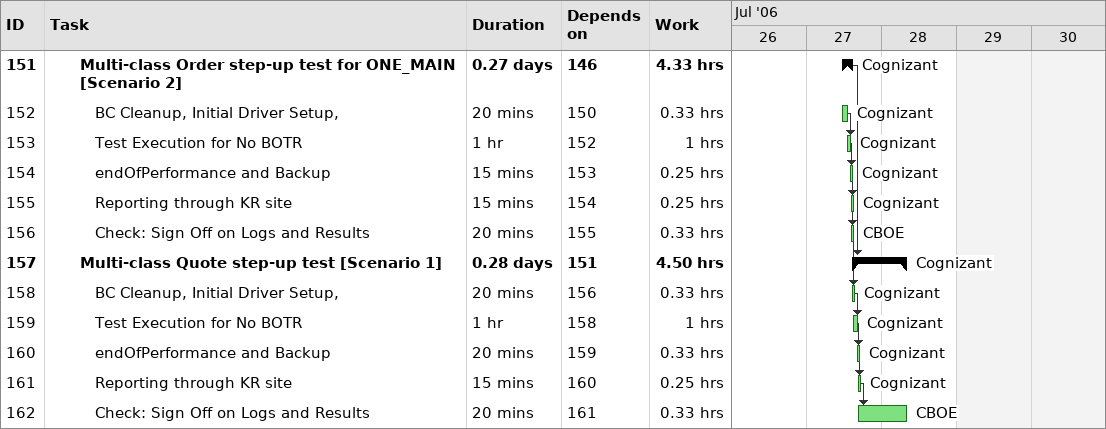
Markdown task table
| ID | Level | Task | Duration | Start | Finish | Predecessors | Resources | Work (h) |
|---|---|---|---|---|---|---|---|---|
| 151 | 3 | **Multi-class Order step-up test for ONE_MAIN [Scenario 2]** | 0.27d | 2006-07-27 | 2006-07-27 | 146 | Cognizant | 4.33 |
| 152 | 4 | BC Cleanup, Initial Driver Setup, | 20min | 2006-07-27 | 2006-07-27 | 150 | Cognizant | 0.33 |
| 153 | 4 | Test Execution for No BOTR | 1h | 2006-07-27 | 2006-07-27 | 152 | Cognizant | 1 |
| 154 | 4 | endOfPerformance and Backup | 15min | 2006-07-27 | 2006-07-27 | 153 | Cognizant | 0.25 |
| 155 | 4 | Reporting through KR site | 15min | 2006-07-27 | 2006-07-27 | 154 | Cognizant | 0.25 |
| 156 | 4 | Check: Sign Off on Logs and Results | 20min | 2006-07-27 | 2006-07-27 | 155 | CBOE | 0.33 |
| 157 | 3 | **Multi-class Quote step-up test [Scenario 1]** | 0.28d | 2006-07-27 | 2006-07-28 | 151 | Cognizant | 4.50 |
| 158 | 4 | BC Cleanup, Initial Driver Setup, | 20min | 2006-07-27 | 2006-07-27 | 156 | Cognizant | 0.33 |
| 159 | 4 | Test Execution for No BOTR | 1h | 2006-07-27 | 2006-07-27 | 158 | Cognizant | 1 |
| 160 | 4 | endOfPerformance and Backup | 20min | 2006-07-27 | 2006-07-27 | 159 | Cognizant | 0.33 |
| 161 | 4 | Reporting through KR site | 15min | 2006-07-27 | 2006-07-27 | 160 | Cognizant | 0.25 |
| 162 | 4 | Check: Sign Off on Logs and Results | 20min | 2006-07-27 | 2006-07-28 | 161 | CBOE | 0.33 |
